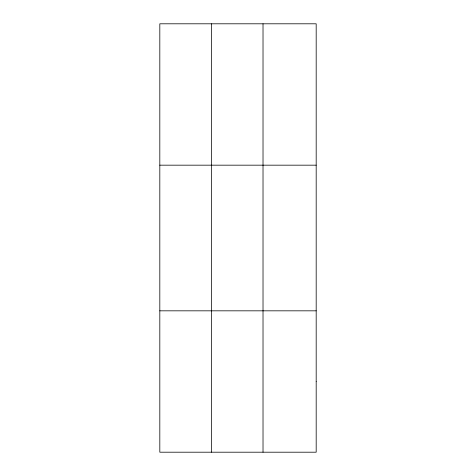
<?xml version="1.0" encoding="UTF-8"?>
<svg xmlns="http://www.w3.org/2000/svg" width="476" height="476" viewBox="0 0 476 476"><rect width="100%" height="100%" fill="white"/><g stroke="black" fill="none" stroke-linecap="round" stroke-linejoin="round"><path stroke-width="0.71" d="M211.415 23.8L211.415 452.2M263.02 23.8L263.02 452.2M159.817 165.172L316.183 165.172M159.817 310.828L316.183 310.828M316.183 381.514L316.183 452.2L159.817 452.2L159.817 23.8L316.183 23.8L316.183 381.514"/></g></svg>
